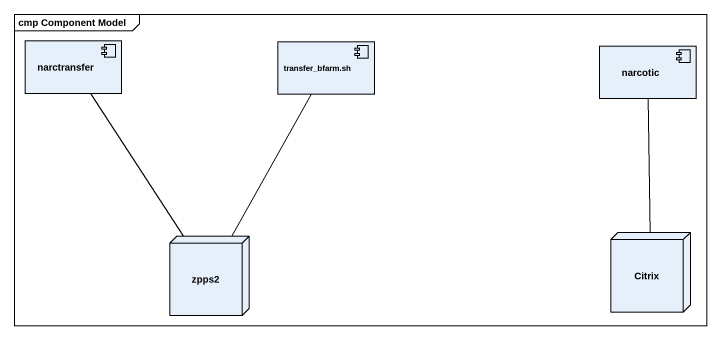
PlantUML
@startuml
mainframe cmp Component Model
component narctransfer
component "transfer_bfarm.sh" as transfer_bfarm_sh
component narcotic
node zpps2
node Citrix
narctransfer -- zpps2
transfer_bfarm_sh -- zpps2
narcotic -- Citrix
@enduml
